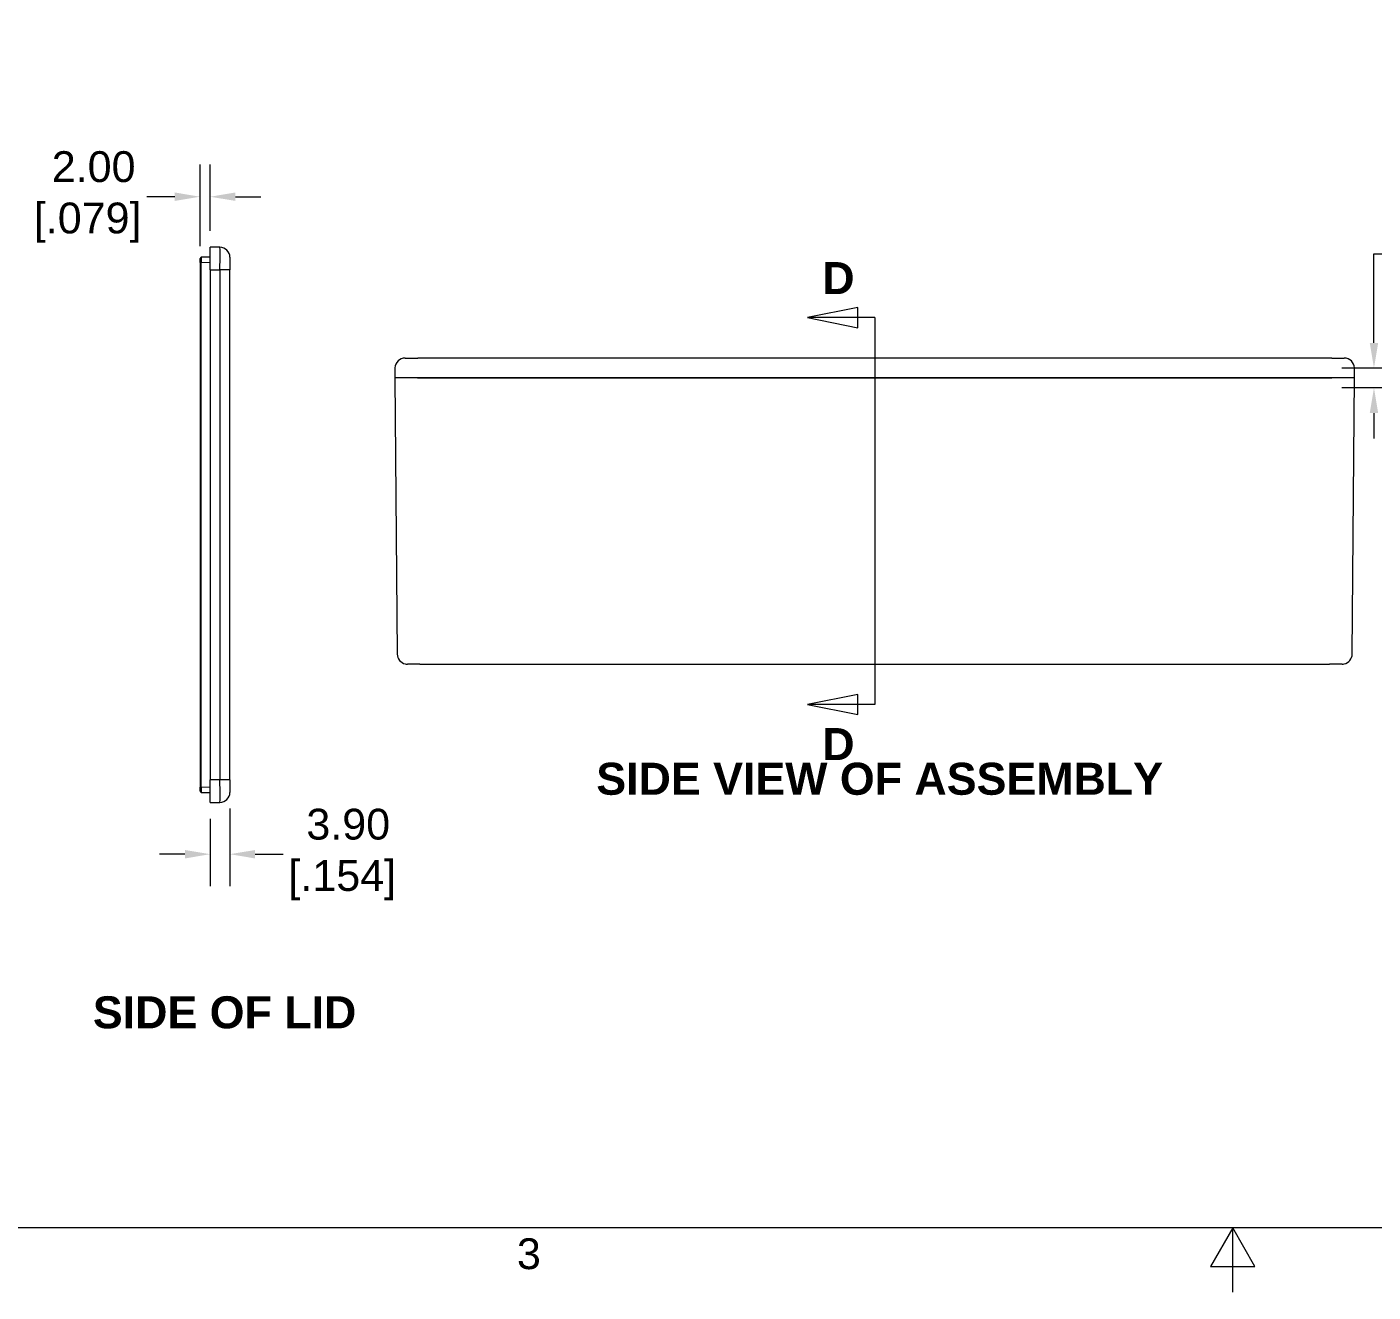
# Model space of a CAD drawing. Header units: millimetres. Extents: x 25 to 1092, y 13 to 851.
# Drawn here: x 320.1 to 586.6, y 12.7 to 263.2 of the extents above; entities that cross this region are included whole.
import ezdxf

# ---------------------------------------------------------------- set-up
doc = ezdxf.new("R2010")
doc.units = ezdxf.units.MM
doc.header["$LTSCALE"] = 2
for name, color, linetype, lineweight in [('Dimension (ANSI)', 7, 'Continuous', 9), ('Section Line (ANSI)', 7, 'Continuous', 9), ('Sketch Geometry (ANSI)', 7, 'Continuous', 9), ('Symbol (ANSI)', 7, 'Continuous', 9), ('Visible (ANSI)', 7, 'Continuous', 18), ('Visible Narrow (ANSI)', 7, 'Continuous', 9)]:
    doc.layers.add(name, color=color, linetype=linetype, lineweight=lineweight)
doc.styles.add('Label Text (ANSI)', font='ARIALBD.TTF')
doc.styles.add('Note Text (ANSI)', font='ARIAL.TTF')
doc.dimstyles.new('Default - mm (ANSI)', dxfattribs={"dimscale": 2, "dimtxt": 3.05, "dimasz": 2.5, "dimexe": 3.175, "dimexo": 1.6002, "dimgap": 0.8, "dimtad": 0, "dimtih": 1, "dimtoh": 1, "dimrnd": 1e-08, "dimzin": 4, "dimdsep": 46, "dimtxsty": 'Note Text (ANSI)', "dimcen": 0.09, "dimdle": 10, "dimclrd": 256, "dimclre": 256, "dimclrt": 256, "dimadec": 1, "dimazin": 0, "dimtfac": 0.999344, "dimtofl": 0, "dimtmove": 0, "dimatfit": 3, "dimfxl": 1, "dimtolj": 1, "dimtzin": 0, "dimlwd": -1, "dimlwe": -1, "dimarcsym": 0})

# ---------------------------------------------------------------- blocks, each defined once
blk = doc.blocks.new('*D6')
at = {"layer": 'Defpoints', "color": 0}
for p in [(356.37, 109.61), (360.27, 111.65), (356.37, 99.4)]:
    blk.add_point(p, dxfattribs=at)
at = {"layer": 'Dimension (ANSI)'}
for p, q in [((360.27, 108.45), (360.27, 93.05)), ((356.37, 106.41), (356.37, 93.05)), ((351.37, 99.4), (346.37, 99.4)), ((365.27, 99.4), (370.83, 99.4))]:
    blk.add_line(p, q, dxfattribs=at)
for points in [[(351.37, 100.23), (351.37, 98.56), (356.37, 99.4)], [(365.27, 100.23), (365.27, 98.56), (360.27, 99.4)]]:
    blk.add_solid(points, dxfattribs=at)
at = {"layer": 'Dimension (ANSI)', "insert": (382.52, 108.4), "char_height": 6.1, "attachment_point": 2, "style": 'Note Text (ANSI)'}
blk.add_mtext('\\A1; 3.90\\P[.154]', dxfattribs=at)
blk = doc.blocks.new('*D7')
at = {"layer": 'Defpoints', "color": 0}
for p in [(356.37, 229.58), (356.37, 219.61), (354.37, 216.58)]:
    blk.add_point(p, dxfattribs=at)
at = {"layer": 'Dimension (ANSI)'}
for p, q in [((354.37, 219.78), (354.37, 235.93)), ((356.37, 222.81), (356.37, 235.93)), ((349.37, 229.58), (343.82, 229.58)), ((361.37, 229.58), (366.37, 229.58))]:
    blk.add_line(p, q, dxfattribs=at)
for points in [[(349.37, 230.42), (349.37, 228.75), (354.37, 229.58)], [(361.37, 230.42), (361.37, 228.75), (356.37, 229.58)]]:
    blk.add_solid(points, dxfattribs=at)
at = {"layer": 'Dimension (ANSI)', "insert": (332.12, 238.59), "char_height": 6.1, "attachment_point": 2, "style": 'Note Text (ANSI)'}
blk.add_mtext('\\A1; 2.00\\P[.079]', dxfattribs=at)
blk = doc.blocks.new('Borders Default Border')
at = {"layer": 'Sketch Geometry (ANSI)', "flags": 128}
for points in [[(19.05, 12.7), (19.05, 419.1), (539.75, 419.1), (539.75, 12.7), (19.05, 12.7)], [(279.4, 6.35), (279.4, 12.7), (277.2, 8.89), (281.6, 8.89), (279.4, 12.7)]]:
    blk.add_lwpolyline(points, dxfattribs=at)
at = {"layer": 'Symbol (ANSI)', "insert": (208.55, 8.58), "char_height": 3.05, "attachment_point": 7, "style": 'Note Text (ANSI)'}
blk.add_mtext('3', dxfattribs=at)
blk = doc.blocks.new('2dTransSection3')
at = {"layer": 'Section Line (ANSI)', "linetype": 'Continuous'}
for p, q in [((242.3, 103.82), (237.3, 102.82)), ((242.3, 102.82), (237.3, 102.82)), ((237.3, 102.82), (242.3, 101.82)), ((242.3, 101.82), (242.3, 103.82)), ((243.96, 102.82), (242.3, 102.82)), ((243.96, 102.82), (243.96, 101.4)), ((242.3, 65.52), (237.3, 64.52)), ((242.3, 63.52), (242.3, 65.52)), ((243.96, 65.94), (243.96, 64.52)), ((242.3, 64.52), (237.3, 64.52)), ((237.3, 64.52), (242.3, 63.52)), ((243.96, 64.52), (242.3, 64.52))]:
    blk.add_line(p, q, dxfattribs=at)
at = {"layer": 'Section Line (ANSI)'}
blk.add_line((243.96, 102.82), (243.96, 64.52), dxfattribs=at)
at = {"layer": 'Section Line (ANSI)', "linetype": 'Continuous', "flags": 128}
for points in [[(242.3, 103.82), (237.3, 102.82), (242.3, 101.82), (242.3, 103.82)], [(242.3, 65.52), (237.3, 64.52), (242.3, 63.52), (242.3, 65.52)]]:
    blk.add_lwpolyline(points, dxfattribs=at)
at = {"layer": 'Section Line (ANSI)'}
for points in [[(242.3, 103.82), (237.3, 102.82), (242.3, 101.82), (242.3, 103.82)], [(242.3, 65.52), (237.3, 64.52), (242.3, 63.52), (242.3, 65.52)]]:
    blk.add_solid(points, dxfattribs=at)
at = {"layer": 'Section Line (ANSI)', "char_height": 3.17, "attachment_point": 7, "style": 'Label Text (ANSI)'}
for insert in [(238.77, 105.15), (238.77, 59.02)]:
    blk.add_mtext('D', dxfattribs=dict(at, insert=insert))
blk = doc.blocks.new('*D31')
at = {"layer": 'Defpoints', "color": 0}
for p in [(623.86, 195.64), (586.76, 191.74), (617.35, 191.74)]:
    blk.add_point(p, dxfattribs=at)
at = {"layer": 'Dimension (ANSI)'}
for p, q in [((586.76, 200.64), (586.76, 218.25)), ((586.76, 218.25), (591.76, 218.25)), ((620.66, 195.64), (580.41, 195.64)), ((614.14, 191.74), (580.41, 191.74)), ((586.76, 186.74), (586.76, 181.74))]:
    blk.add_line(p, q, dxfattribs=at)
for points in [[(585.93, 200.64), (587.6, 200.64), (586.76, 195.64)], [(585.93, 186.74), (587.6, 186.74), (586.76, 191.74)]]:
    blk.add_solid(points, dxfattribs=at)
at = {"layer": 'Dimension (ANSI)', "insert": (603.46, 227.26), "char_height": 6.1, "attachment_point": 2, "style": 'Note Text (ANSI)'}
blk.add_mtext('\\A1; 3.90\\P[.154]', dxfattribs=at)

msp = doc.modelspace()

# ---------------------------------------------------------------- linework, layer by layer
at = {"layer": 'Visible (ANSI)'}
for p, q in [((358.308, 219.581), (356.373, 219.615)), ((356.373, 215.115), (356.373, 219.615)), ((354.373, 216.584), (354.373, 217.334)), ((354.373, 216.584), (354.373, 112.645)), ((356.373, 217.615), (354.618, 217.584)), ((360.273, 217.581), (360.273, 215.081)), ((356.373, 215.115), (356.373, 114.114)), ((360.273, 114.148), (360.273, 215.081)), ((394.959, 197.643), (397.459, 197.643)), ((578.393, 197.643), (397.459, 197.643)), ((578.393, 197.643), (580.892, 197.643)), ((392.96, 195.678), (392.926, 193.743)), ((582.926, 193.743), (582.892, 195.678)), ((392.926, 193.743), (392.926, 193.743)), ((392.926, 193.743), (393.403, 139.026)), ((397.425, 193.743), (392.926, 193.743)), ((397.425, 193.743), (578.427, 193.743)), ((578.426, 193.743), (397.426, 193.743)), ((582.926, 193.743), (578.427, 193.743)), ((582.448, 139.026), (582.926, 193.743)), ((582.926, 193.743), (582.926, 193.743)), ((395.928, 137.043), (395.403, 137.043)), ((396.676, 137.043), (395.928, 137.043)), ((397.903, 137.043), (396.676, 137.043)), ((397.903, 137.043), (577.949, 137.043)), ((579.175, 137.043), (577.949, 137.043)), ((579.924, 137.043), (579.175, 137.043)), ((580.449, 137.043), (579.924, 137.043)), ((354.373, 111.895), (354.373, 112.645)), ((356.373, 109.615), (356.373, 114.114)), ((360.273, 114.148), (360.273, 111.648)), ((354.618, 111.645), (356.373, 111.615)), ((356.373, 109.615), (358.308, 109.648))]:
    msp.add_line(p, q, dxfattribs=at)
for centre, radius, start, end in [((358.273, 217.581), 2, 0, 89), ((354.623, 217.334), 0.25, 91, 180), ((394.959, 195.643), 2, 90, 179), ((580.892, 195.643), 2, 1, 90), ((395.403, 139.043), 2, 180.5, 257.98687), ((580.449, 139.043), 2, 282.01313, 359.5), ((395.403, 139.043), 2, 257.98687, 270), ((580.449, 139.043), 2, 270, 282.01313), ((354.623, 111.895), 0.25, 180, 269), ((358.273, 111.648), 2, 271, 0)]:
    msp.add_arc(centre, radius, start, end, dxfattribs=at)
at = {"layer": 'Visible Narrow (ANSI)'}
for p, q in [((354.373, 216.584), (354.618, 216.584)), ((354.618, 216.584), (356.373, 216.615)), ((354.618, 112.645), (354.618, 216.584)), ((356.373, 215.115), (358.308, 215.081)), ((360.273, 215.081), (358.308, 215.081)), ((358.308, 215.081), (358.308, 114.148)), ((354.373, 112.645), (354.618, 112.645)), ((356.373, 112.614), (354.618, 112.645)), ((358.308, 114.148), (356.373, 114.114)), ((360.273, 114.148), (358.308, 114.148))]:
    msp.add_line(p, q, dxfattribs=at)
for centre, major_axis, ratio, start_param, end_param in [((358.273, 215.081), (-0.035, -4.5), 0.0077547, 1.5710257, 3.1415175), ((354.623, 216.584), (-0.004, 1), 0.0043617, 0.0000571, 1.5705488), ((354.623, 112.645), (0.004, 1), 0.0043617, 1.5710438, 3.1415356), ((358.273, 114.148), (0.035, -4.5), 0.0077547, 0.0000752, 1.5705669)]:
    msp.add_ellipse(centre, major_axis=major_axis, ratio=ratio, start_param=start_param, end_param=end_param, dxfattribs=at)

# ---------------------------------------------------------------- block references
at = {"xscale": 2, "yscale": 2, "zscale": 2}
msp.add_blockref('Borders Default Border', (0, 0), dxfattribs=at)
at = {"layer": 'Section Line (ANSI)', "xscale": 2, "yscale": 2, "zscale": 2}
msp.add_blockref('2dTransSection3', (0, 0), dxfattribs=at)

# ---------------------------------------------------------------- texts
at = {"layer": 'Symbol (ANSI)', "insert": (432.812, 111.078), "char_height": 6.34, "attachment_point": 7, "style": 'Label Text (ANSI)'}
msp.add_mtext('SIDE VIEW OF ASSEMBLY', dxfattribs=at)
at = {"layer": 'Symbol (ANSI)', "insert": (333.146, 64.835), "char_height": 6.34, "attachment_point": 7, "line_spacing_factor": 2.978654, "style": 'Label Text (ANSI)'}
msp.add_mtext('SIDE OF LID', dxfattribs=at)

# ---------------------------------------------------------------- dimensions: what is measured, and where the dimension line sits
at = {"layer": 'Dimension (ANSI)'}
for base, p1, p2, angle, text, override, picture, middle in [((356.373, 229.584), (354.373, 216.584), (356.373, 219.615), 180, ' <>\\X[.079]', {"dimtih": 0, "dimtoh": 0, "dimdec": 2, "dimpost": '\\X', "dimtp": 0, "dimtm": 0, "dimtdec": 2, "dimatfit": 1, "dimtvp": -0.25}, '*D7', (332.123, 229.584)), ((586.762, 191.743), (623.859, 195.643), (617.345, 191.743), 270, ' <>\\X[.154]', {"dimdec": 2, "dimpost": '\\X', "dimtp": 0, "dimtm": 0, "dimtdec": 2, "dimatfit": 1, "dimtvp": -0.25}, '*D31', (603.456, 218.253))]:
    dim = msp.add_linear_dim(base=base, p1=p1, p2=p2, angle=angle, text=text, dimstyle='Default - mm (ANSI)', override=override, dxfattribs=at)
    dim.commit()
    dim.dimension.update_dxf_attribs({"geometry": picture, "text_midpoint": middle, "dimtype": 160})
dim = msp.add_linear_dim(base=(356.373, 99.398), p1=(360.273, 111.648), p2=(356.373, 109.615), text=' <>\\X[.154]', dimstyle='Default - mm (ANSI)', override={"dimtih": 0, "dimtoh": 0, "dimdec": 2, "dimpost": '\\X', "dimtp": 0, "dimtm": 0, "dimtdec": 2, "dimatfit": 1, "dimtvp": -0.25}, dxfattribs=at)
dim.commit()
dim.dimension.update_dxf_attribs({"geometry": '*D6', "text_midpoint": (382.522, 99.398), "dimtype": 160})

doc.saveas('drawing.dxf')
